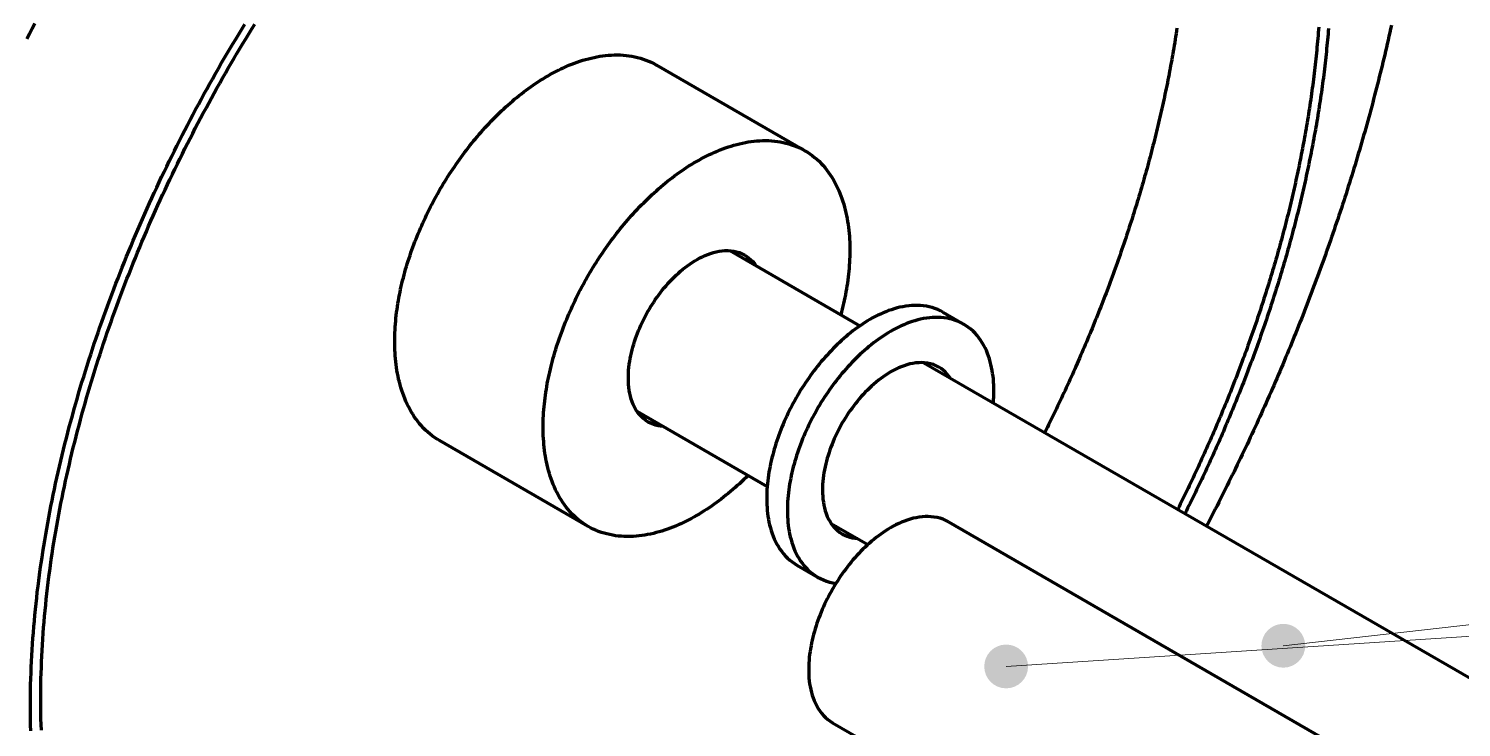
# Model space of a CAD drawing. Header units: millimetres. Extents: x 0 to 841, y 0 to 594.
# Drawn here: x 358.54 to 397.79, y 179.73 to 198.87 of the extents above; entities that cross this region are included whole.
import ezdxf

# ---------------------------------------------------------------- set-up
doc = ezdxf.new("R2010")
doc.units = ezdxf.units.MM
doc.layers.add('01-VISIBLE', color=7, linetype='CONTINUOUS', lineweight=70)
doc.layers.add('08-FINA', color=5, linetype='CONTINUOUS', lineweight=18)

msp = doc.modelspace()

# ---------------------------------------------------------------- hatches: boundary and pattern name
at = {"layer": '08-FINA'}
h = msp.add_hatch(color=7, dxfattribs=at)
h.dxf.hatch_style = 1
edge = h.paths.add_edge_path()
edge.add_arc((392.91, 181.965), 0.6, 0, 360)
h = msp.add_hatch(color=7, dxfattribs=at)
h.dxf.hatch_style = 1
edge = h.paths.add_edge_path()
edge.add_arc((385.318, 181.398), 0.6, 0, 360)

# ---------------------------------------------------------------- linework, layer by layer
at = {"layer": '01-VISIBLE'}
for p, q in [((379.806, 195.524), (375.74, 197.871)), ((377.746, 192.787), (381.313, 190.728)), ((383.588, 191.1), (384.154, 190.773)), ((383.064, 189.717), (435.662, 159.349)), ((375.206, 188.387), (378.773, 186.328)), ((373.866, 185.235), (369.8, 187.583)), ((380.524, 185.317), (381.53, 184.737)), ((383.741, 185.356), (433.903, 156.395)), ((379.588, 184.172), (380.154, 183.845)), ((380.566, 179.857), (431.101, 150.68))]:
    msp.add_line(p, q, dxfattribs=at)
for points in [[(358.494, 198.585), (358.567, 198.726), (358.641, 198.867), (358.715, 199.007)], [(358.604, 179.63), (358.599, 179.789), (358.596, 179.948), (358.594, 180.107), (358.593, 180.266), (358.593, 180.425), (358.594, 180.584), (358.596, 180.743), (358.599, 180.902), (358.604, 181.06), (358.609, 181.219), (358.615, 181.378), (358.622, 181.537), (358.631, 181.695), (358.64, 181.854), (358.65, 182.013), (358.661, 182.171), (358.673, 182.33), (358.686, 182.488), (358.7, 182.646), (358.714, 182.805), (358.73, 182.963), (358.746, 183.121), (358.764, 183.279), (358.782, 183.437), (358.801, 183.594), (358.821, 183.752), (358.842, 183.91), (358.864, 184.067), (358.886, 184.224), (358.91, 184.381), (358.934, 184.539), (358.959, 184.695), (358.984, 184.852), (359.011, 185.009), (359.038, 185.165), (359.066, 185.322), (359.095, 185.478), (359.125, 185.634), (359.155, 185.79), (359.187, 185.946), (359.218, 186.102), (359.251, 186.257), (359.284, 186.413), (359.319, 186.568), (359.353, 186.723), (359.389, 186.878), (359.425, 187.032), (359.462, 187.187), (359.5, 187.341), (359.538, 187.496), (359.577, 187.65), (359.617, 187.803), (359.658, 187.957), (359.699, 188.111), (359.741, 188.264), (359.783, 188.417), (359.826, 188.57), (359.87, 188.723), (359.914, 188.875), (359.959, 189.028), (360.005, 189.18), (360.052, 189.332), (360.099, 189.484), (360.146, 189.635), (360.194, 189.787), (360.243, 189.938), (360.293, 190.089), (360.343, 190.24), (360.394, 190.39), (360.445, 190.541), (360.497, 190.691), (360.55, 190.841), (360.603, 190.991), (360.657, 191.14), (360.711, 191.289), (360.766, 191.438), (360.822, 191.587), (360.878, 191.736), (360.934, 191.884), (360.992, 192.033), (361.05, 192.181), (361.108, 192.328), (361.167, 192.476), (361.227, 192.623), (361.287, 192.77), (361.348, 192.917), (361.409, 193.064), (361.471, 193.21), (361.533, 193.356), (361.596, 193.502), (361.66, 193.648), (361.724, 193.793), (361.788, 193.938), (361.854, 194.083), (361.919, 194.228), (361.985, 194.373), (362.052, 194.517), (362.12, 194.661), (362.187, 194.804), (362.256, 194.948), (362.325, 195.091), (362.394, 195.234), (362.464, 195.377), (362.535, 195.519), (362.606, 195.661), (362.677, 195.803), (362.749, 195.945), (362.822, 196.086), (362.895, 196.227), (362.969, 196.368), (363.043, 196.509), (363.117, 196.649), (363.192, 196.789), (363.268, 196.929), (363.344, 197.068), (363.421, 197.207), (363.498, 197.346), (363.576, 197.485), (363.654, 197.623), (363.733, 197.761), (363.812, 197.899), (363.892, 198.036), (363.972, 198.174), (364.053, 198.311), (364.134, 198.447), (364.215, 198.583), (364.298, 198.719), (364.38, 198.855), (364.464, 198.991)], [(358.892, 179.649), (358.886, 179.805), (358.882, 179.961), (358.879, 180.118), (358.877, 180.274), (358.876, 180.43), (358.876, 180.587), (358.877, 180.743), (358.879, 180.9), (358.882, 181.056), (358.886, 181.212), (358.892, 181.369), (358.898, 181.525), (358.905, 181.681), (358.913, 181.837), (358.922, 181.993), (358.932, 182.149), (358.943, 182.305), (358.954, 182.461), (358.967, 182.617), (358.981, 182.773), (358.995, 182.929), (359.011, 183.084), (359.027, 183.24), (359.044, 183.395), (359.062, 183.551), (359.081, 183.706), (359.1, 183.861), (359.121, 184.016), (359.142, 184.171), (359.164, 184.326), (359.187, 184.481), (359.211, 184.635), (359.236, 184.79), (359.261, 184.944), (359.287, 185.098), (359.314, 185.252), (359.342, 185.406), (359.37, 185.56), (359.399, 185.713), (359.429, 185.867), (359.46, 186.02), (359.491, 186.174), (359.523, 186.327), (359.556, 186.479), (359.59, 186.632), (359.624, 186.785), (359.659, 186.937), (359.695, 187.089), (359.731, 187.242), (359.768, 187.393), (359.806, 187.545), (359.845, 187.697), (359.884, 187.848), (359.924, 187.999), (359.964, 188.151), (360.005, 188.301), (360.047, 188.452), (360.089, 188.603), (360.132, 188.753), (360.176, 188.903), (360.221, 189.053), (360.266, 189.203), (360.311, 189.352), (360.357, 189.502), (360.404, 189.651), (360.452, 189.8), (360.5, 189.949), (360.549, 190.097), (360.598, 190.246), (360.648, 190.394), (360.699, 190.542), (360.75, 190.69), (360.802, 190.837), (360.854, 190.985), (360.907, 191.132), (360.96, 191.279), (361.014, 191.426), (361.069, 191.572), (361.124, 191.718), (361.18, 191.864), (361.237, 192.01), (361.294, 192.156), (361.351, 192.301), (361.409, 192.447), (361.468, 192.592), (361.527, 192.736), (361.587, 192.881), (361.647, 193.025), (361.708, 193.169), (361.769, 193.313), (361.831, 193.457), (361.894, 193.6), (361.957, 193.743), (362.02, 193.886), (362.085, 194.029), (362.149, 194.171), (362.214, 194.313), (362.28, 194.455), (362.346, 194.597), (362.413, 194.738), (362.48, 194.879), (362.548, 195.02), (362.617, 195.161), (362.685, 195.301), (362.755, 195.441), (362.825, 195.581), (362.895, 195.721), (362.966, 195.86), (363.038, 195.999), (363.109, 196.138), (363.182, 196.277), (363.255, 196.415), (363.328, 196.553), (363.402, 196.691), (363.477, 196.829), (363.552, 196.966), (363.627, 197.103), (363.703, 197.24), (363.78, 197.376), (363.857, 197.512), (363.934, 197.648), (364.012, 197.784), (364.09, 197.919), (364.169, 198.054), (364.249, 198.189), (364.329, 198.323), (364.409, 198.457), (364.49, 198.591), (364.571, 198.724), (364.653, 198.858), (364.736, 198.991)], [(395.87, 198.963), (395.848, 198.861), (395.826, 198.759), (395.803, 198.658), (395.78, 198.556), (395.757, 198.455), (395.734, 198.354), (395.71, 198.252), (395.686, 198.151), (395.662, 198.05), (395.638, 197.949), (395.614, 197.848), (395.589, 197.747), (395.564, 197.646), (395.539, 197.545), (395.514, 197.444), (395.488, 197.343), (395.463, 197.242), (395.437, 197.142), (395.411, 197.041), (395.384, 196.94), (395.358, 196.84), (395.331, 196.739), (395.304, 196.639), (395.277, 196.538), (395.249, 196.438), (395.222, 196.338), (395.194, 196.238), (395.166, 196.137), (395.138, 196.037), (395.109, 195.937), (395.081, 195.837), (395.052, 195.737), (395.023, 195.638), (394.994, 195.538), (394.964, 195.438), (394.935, 195.338), (394.905, 195.239), (394.875, 195.139), (394.844, 195.04), (394.814, 194.94), (394.783, 194.841), (394.753, 194.741), (394.722, 194.642), (394.69, 194.543), (394.659, 194.444), (394.627, 194.345), (394.596, 194.246), (394.564, 194.147), (394.532, 194.048), (394.499, 193.949), (394.467, 193.85), (394.434, 193.751), (394.401, 193.653), (394.368, 193.554), (394.334, 193.456), (394.301, 193.357), (394.267, 193.259), (394.233, 193.16), (394.199, 193.062), (394.165, 192.964), (394.131, 192.866), (394.096, 192.768), (394.061, 192.67), (394.026, 192.572), (393.991, 192.474), (393.956, 192.376), (393.92, 192.278), (393.884, 192.181), (393.849, 192.083), (393.812, 191.986), (393.776, 191.888), (393.74, 191.791), (393.703, 191.693), (393.666, 191.596), (393.629, 191.499), (393.592, 191.402), (393.555, 191.305), (393.517, 191.208), (393.479, 191.111), (393.442, 191.014), (393.404, 190.917), (393.365, 190.82), (393.327, 190.724), (393.288, 190.627), (393.25, 190.531), (393.211, 190.434), (393.171, 190.338), (393.132, 190.242), (393.093, 190.145), (393.053, 190.049), (393.013, 189.953), (392.973, 189.857), (392.933, 189.761), (392.893, 189.665), (392.852, 189.57), (392.812, 189.474), (392.771, 189.378), (392.73, 189.283), (392.688, 189.187), (392.647, 189.092), (392.606, 188.996), (392.564, 188.901), (392.522, 188.806), (392.48, 188.711), (392.438, 188.616), (392.395, 188.521), (392.353, 188.426), (392.31, 188.331), (392.267, 188.236), (392.224, 188.142), (392.181, 188.047), (392.138, 187.953), (392.094, 187.858), (392.05, 187.764), (392.006, 187.669), (391.962, 187.575), (391.918, 187.481), (391.874, 187.387), (391.829, 187.293), (391.785, 187.199), (391.74, 187.105), (391.695, 187.012), (391.649, 186.918), (391.604, 186.824), (391.559, 186.731), (391.513, 186.637), (391.467, 186.544), (391.421, 186.451), (391.375, 186.358), (391.329, 186.264), (391.282, 186.171), (391.235, 186.078), (391.189, 185.986), (391.142, 185.893), (391.094, 185.8), (391.047, 185.707), (391, 185.615), (390.952, 185.522), (390.904, 185.43), (390.856, 185.338), (390.808, 185.246)], [(389.997, 198.883), (389.985, 198.804), (389.972, 198.725), (389.96, 198.645), (389.947, 198.566), (389.934, 198.487), (389.921, 198.408), (389.908, 198.329), (389.895, 198.25), (389.881, 198.171), (389.867, 198.092), (389.853, 198.013), (389.839, 197.934), (389.824, 197.856), (389.809, 197.777), (389.794, 197.698), (389.779, 197.619), (389.764, 197.541), (389.749, 197.462), (389.733, 197.383), (389.717, 197.305), (389.701, 197.226), (389.685, 197.148), (389.668, 197.069), (389.652, 196.991), (389.635, 196.913), (389.618, 196.834), (389.601, 196.756), (389.583, 196.678), (389.566, 196.6), (389.548, 196.521), (389.53, 196.443), (389.512, 196.365), (389.493, 196.287), (389.475, 196.209), (389.456, 196.131), (389.437, 196.053), (389.418, 195.975), (389.399, 195.898), (389.38, 195.82), (389.36, 195.742), (389.34, 195.664), (389.32, 195.587), (389.3, 195.509), (389.28, 195.432), (389.259, 195.354), (389.239, 195.277), (389.218, 195.199), (389.197, 195.122), (389.176, 195.045), (389.154, 194.967), (389.133, 194.89), (389.111, 194.813), (389.089, 194.736), (389.067, 194.659), (389.045, 194.582), (389.023, 194.505), (389, 194.428), (388.977, 194.351), (388.955, 194.274), (388.932, 194.198), (388.908, 194.121), (388.885, 194.044), (388.861, 193.968), (388.838, 193.891), (388.814, 193.814), (388.79, 193.738), (388.766, 193.662), (388.741, 193.585), (388.717, 193.509), (388.692, 193.433), (388.667, 193.356), (388.642, 193.28), (388.617, 193.204), (388.592, 193.128), (388.566, 193.052), (388.541, 192.976), (388.515, 192.9), (388.489, 192.824), (388.463, 192.749), (388.437, 192.673), (388.41, 192.597), (388.384, 192.522), (388.357, 192.446), (388.33, 192.371), (388.303, 192.295), (388.276, 192.22), (388.248, 192.144), (388.221, 192.069), (388.193, 191.994), (388.165, 191.919), (388.137, 191.844), (388.109, 191.769), (388.081, 191.694), (388.053, 191.619), (388.024, 191.544), (387.995, 191.469), (387.966, 191.394), (387.937, 191.319), (387.908, 191.245), (387.879, 191.17), (387.849, 191.096), (387.82, 191.021), (387.79, 190.947), (387.76, 190.872), (387.73, 190.798), (387.7, 190.724), (387.67, 190.65), (387.639, 190.576), (387.608, 190.501), (387.578, 190.427), (387.547, 190.353), (387.516, 190.28), (387.484, 190.206), (387.453, 190.132), (387.421, 190.058), (387.39, 189.985), (387.358, 189.911), (387.326, 189.838), (387.294, 189.764), (387.262, 189.691), (387.229, 189.617), (387.197, 189.544), (387.164, 189.471), (387.132, 189.398), (387.099, 189.325), (387.066, 189.252), (387.032, 189.179), (386.999, 189.106), (386.965, 189.033), (386.932, 188.96), (386.898, 188.888), (386.864, 188.815), (386.83, 188.742), (386.796, 188.67), (386.762, 188.597), (386.727, 188.525), (386.693, 188.453), (386.658, 188.381), (386.623, 188.308), (386.588, 188.236), (386.553, 188.164), (386.518, 188.092), (386.482, 188.02), (386.447, 187.949), (386.411, 187.877), (386.375, 187.805)], [(393.879, 198.912), (393.873, 198.832), (393.867, 198.752), (393.86, 198.673), (393.853, 198.593), (393.847, 198.513), (393.839, 198.433), (393.832, 198.354), (393.824, 198.274), (393.816, 198.194), (393.808, 198.115), (393.8, 198.035), (393.791, 197.955), (393.782, 197.876), (393.773, 197.796), (393.764, 197.717), (393.755, 197.637), (393.745, 197.558), (393.735, 197.478), (393.725, 197.399), (393.715, 197.32), (393.704, 197.24), (393.693, 197.161), (393.682, 197.082), (393.671, 197.003), (393.66, 196.923), (393.648, 196.844), (393.636, 196.765), (393.624, 196.686), (393.612, 196.607), (393.599, 196.528), (393.586, 196.449), (393.574, 196.37), (393.56, 196.291), (393.547, 196.212), (393.534, 196.133), (393.52, 196.054), (393.506, 195.975), (393.492, 195.896), (393.478, 195.818), (393.463, 195.739), (393.448, 195.66), (393.433, 195.582), (393.418, 195.503), (393.403, 195.424), (393.388, 195.346), (393.372, 195.267), (393.356, 195.189), (393.34, 195.111), (393.324, 195.032), (393.307, 194.954), (393.29, 194.876), (393.274, 194.797), (393.257, 194.719), (393.239, 194.641), (393.222, 194.563), (393.204, 194.485), (393.187, 194.407), (393.169, 194.329), (393.151, 194.251), (393.132, 194.173), (393.114, 194.095), (393.095, 194.017), (393.076, 193.939), (393.057, 193.862), (393.038, 193.784), (393.018, 193.706), (392.999, 193.629), (392.979, 193.551), (392.959, 193.473), (392.939, 193.396), (392.919, 193.319), (392.898, 193.241), (392.878, 193.164), (392.857, 193.087), (392.836, 193.009), (392.815, 192.932), (392.793, 192.855), (392.772, 192.778), (392.75, 192.701), (392.728, 192.624), (392.706, 192.547), (392.684, 192.47), (392.662, 192.393), (392.639, 192.316), (392.616, 192.24), (392.594, 192.163), (392.57, 192.086), (392.547, 192.01), (392.524, 191.933), (392.5, 191.856), (392.477, 191.78), (392.453, 191.704), (392.429, 191.627), (392.405, 191.551), (392.38, 191.475), (392.356, 191.398), (392.331, 191.322), (392.306, 191.246), (392.281, 191.17), (392.256, 191.094), (392.231, 191.018), (392.205, 190.942), (392.18, 190.867), (392.154, 190.791), (392.128, 190.715), (392.102, 190.639), (392.076, 190.564), (392.049, 190.488), (392.023, 190.413), (391.996, 190.337), (391.969, 190.262), (391.942, 190.186), (391.915, 190.111), (391.888, 190.036), (391.86, 189.961), (391.833, 189.886), (391.805, 189.811), (391.777, 189.736), (391.749, 189.661), (391.721, 189.586), (391.692, 189.511), (391.664, 189.436), (391.635, 189.361), (391.606, 189.287), (391.577, 189.212), (391.548, 189.138), (391.519, 189.063), (391.489, 188.989), (391.46, 188.914), (391.43, 188.84), (391.4, 188.766), (391.37, 188.691), (391.34, 188.617), (391.31, 188.543), (391.279, 188.469), (391.248, 188.395), (391.218, 188.321), (391.187, 188.248), (391.156, 188.174), (391.125, 188.1), (391.093, 188.026), (391.062, 187.953), (391.03, 187.879), (390.998, 187.806), (390.967, 187.732), (390.934, 187.659), (390.902, 187.586), (390.87, 187.512), (390.837, 187.439), (390.805, 187.366), (390.772, 187.293), (390.739, 187.22), (390.706, 187.147), (390.673, 187.074), (390.64, 187.002), (390.606, 186.929), (390.573, 186.856), (390.539, 186.784), (390.505, 186.711), (390.471, 186.639), (390.437, 186.566), (390.403, 186.494), (390.368, 186.422), (390.334, 186.349), (390.299, 186.277), (390.264, 186.205), (390.229, 186.133), (390.194, 186.061), (390.159, 185.989), (390.124, 185.918), (390.088, 185.846), (390.053, 185.774), (390.017, 185.703)], [(394.147, 198.873), (394.141, 198.793), (394.134, 198.714), (394.127, 198.634), (394.12, 198.554), (394.112, 198.474), (394.105, 198.395), (394.097, 198.315), (394.089, 198.235), (394.08, 198.155), (394.072, 198.076), (394.063, 197.996), (394.054, 197.917), (394.045, 197.837), (394.035, 197.757), (394.026, 197.678), (394.016, 197.598), (394.006, 197.519), (393.995, 197.44), (393.985, 197.36), (393.974, 197.281), (393.963, 197.201), (393.952, 197.122), (393.94, 197.043), (393.929, 196.964), (393.917, 196.884), (393.905, 196.805), (393.893, 196.726), (393.88, 196.647), (393.868, 196.568), (393.855, 196.489), (393.842, 196.41), (393.828, 196.331), (393.815, 196.252), (393.801, 196.173), (393.787, 196.094), (393.773, 196.015), (393.759, 195.936), (393.745, 195.857), (393.73, 195.778), (393.715, 195.7), (393.7, 195.621), (393.685, 195.542), (393.67, 195.464), (393.654, 195.385), (393.638, 195.307), (393.622, 195.228), (393.606, 195.15), (393.59, 195.071), (393.573, 194.993), (393.556, 194.915), (393.539, 194.836), (393.522, 194.758), (393.505, 194.68), (393.488, 194.602), (393.47, 194.523), (393.452, 194.445), (393.434, 194.367), (393.416, 194.289), (393.397, 194.211), (393.379, 194.133), (393.36, 194.055), (393.341, 193.978), (393.322, 193.9), (393.303, 193.822), (393.283, 193.744), (393.264, 193.667), (393.244, 193.589), (393.224, 193.511), (393.204, 193.434), (393.183, 193.356), (393.163, 193.279), (393.142, 193.202), (393.121, 193.124), (393.1, 193.047), (393.079, 192.97), (393.058, 192.893), (393.036, 192.815), (393.015, 192.738), (392.993, 192.661), (392.971, 192.584), (392.949, 192.507), (392.926, 192.43), (392.904, 192.353), (392.881, 192.277), (392.858, 192.2), (392.835, 192.123), (392.812, 192.046), (392.789, 191.97), (392.765, 191.893), (392.741, 191.817), (392.718, 191.74), (392.694, 191.664), (392.669, 191.587), (392.645, 191.511), (392.621, 191.435), (392.596, 191.358), (392.571, 191.282), (392.546, 191.206), (392.521, 191.13), (392.496, 191.054), (392.47, 190.978), (392.445, 190.902), (392.419, 190.826), (392.393, 190.75), (392.367, 190.675), (392.341, 190.599), (392.315, 190.523), (392.288, 190.448), (392.262, 190.372), (392.235, 190.297), (392.208, 190.221), (392.181, 190.146), (392.153, 190.071), (392.126, 189.995), (392.098, 189.92), (392.071, 189.845), (392.043, 189.77), (392.015, 189.695), (391.987, 189.62), (391.958, 189.545), (391.93, 189.47), (391.901, 189.395), (391.872, 189.32), (391.844, 189.246), (391.815, 189.171), (391.785, 189.096), (391.756, 189.022), (391.726, 188.947), (391.697, 188.873), (391.667, 188.799), (391.637, 188.724), (391.607, 188.65), (391.577, 188.576), (391.546, 188.502), (391.516, 188.428), (391.485, 188.354), (391.455, 188.28), (391.424, 188.206), (391.393, 188.132), (391.361, 188.058), (391.33, 187.984), (391.298, 187.911), (391.267, 187.837), (391.235, 187.764), (391.203, 187.69), (391.171, 187.617), (391.139, 187.543), (391.107, 187.47), (391.074, 187.397), (391.041, 187.324), (391.009, 187.25), (390.976, 187.177), (390.943, 187.104), (390.91, 187.032), (390.876, 186.959), (390.843, 186.886), (390.809, 186.813), (390.776, 186.74), (390.742, 186.668), (390.708, 186.595), (390.674, 186.523), (390.639, 186.45), (390.605, 186.378), (390.57, 186.306), (390.536, 186.234), (390.501, 186.161), (390.466, 186.089), (390.431, 186.017), (390.396, 185.945), (390.36, 185.873), (390.325, 185.802), (390.289, 185.73), (390.254, 185.658), (390.218, 185.587)], [(369.8, 187.583), (369.732, 187.624), (369.665, 187.668), (369.6, 187.715), (369.537, 187.765), (369.476, 187.816), (369.417, 187.871), (369.36, 187.927), (369.305, 187.985), (369.253, 188.046), (369.202, 188.108), (369.154, 188.172), (369.108, 188.238), (369.064, 188.305), (369.023, 188.373), (368.983, 188.443), (368.946, 188.514), (368.91, 188.586), (368.877, 188.659), (368.846, 188.733), (368.817, 188.807), (368.789, 188.882), (368.764, 188.958), (368.74, 189.035), (368.718, 189.112), (368.698, 189.189), (368.679, 189.267), (368.662, 189.346), (368.647, 189.424), (368.633, 189.503), (368.62, 189.582), (368.61, 189.662), (368.6, 189.741), (368.592, 189.821), (368.585, 189.901), (368.58, 189.981), (368.575, 190.061), (368.572, 190.141), (368.571, 190.221), (368.57, 190.301), (368.571, 190.381), (368.572, 190.461), (368.575, 190.541), (368.579, 190.621), (368.584, 190.701), (368.59, 190.781), (368.597, 190.861), (368.604, 190.941), (368.613, 191.02), (368.623, 191.1), (368.634, 191.179), (368.645, 191.259), (368.658, 191.338), (368.671, 191.417), (368.685, 191.496), (368.7, 191.574), (368.716, 191.653), (368.733, 191.731), (368.75, 191.81), (368.768, 191.888), (368.787, 191.965), (368.807, 192.043), (368.827, 192.121), (368.848, 192.198), (368.87, 192.275), (368.893, 192.352), (368.916, 192.429), (368.94, 192.505), (368.964, 192.581), (368.99, 192.657), (369.016, 192.733), (369.042, 192.809), (369.07, 192.884), (369.097, 192.959), (369.126, 193.034), (369.155, 193.109), (369.185, 193.183), (369.215, 193.257), (369.246, 193.331), (369.278, 193.405), (369.31, 193.478), (369.343, 193.551), (369.376, 193.624), (369.41, 193.697), (369.445, 193.769), (369.48, 193.841), (369.515, 193.913), (369.551, 193.984), (369.588, 194.055), (369.626, 194.126), (369.663, 194.197), (369.702, 194.267), (369.741, 194.337), (369.78, 194.407), (369.82, 194.476), (369.861, 194.545), (369.902, 194.614), (369.944, 194.682), (369.986, 194.751), (370.029, 194.818), (370.072, 194.886), (370.116, 194.953), (370.16, 195.02), (370.205, 195.086), (370.25, 195.152), (370.296, 195.218), (370.343, 195.283), (370.39, 195.348), (370.437, 195.413), (370.485, 195.477), (370.534, 195.54), (370.583, 195.604), (370.632, 195.667), (370.682, 195.729), (370.733, 195.792), (370.784, 195.853), (370.836, 195.915), (370.888, 195.975), (370.94, 196.036), (370.994, 196.096), (371.047, 196.155), (371.101, 196.214), (371.156, 196.273), (371.212, 196.331), (371.267, 196.388), (371.324, 196.445), (371.381, 196.501), (371.438, 196.557), (371.496, 196.613), (371.555, 196.667), (371.614, 196.721), (371.673, 196.775), (371.733, 196.828), (371.794, 196.88), (371.855, 196.932), (371.917, 196.983), (371.979, 197.033), (372.042, 197.083), (372.106, 197.132), (372.17, 197.18), (372.234, 197.228), (372.299, 197.274), (372.365, 197.32), (372.431, 197.365), (372.498, 197.409), (372.565, 197.453), (372.633, 197.495), (372.702, 197.537), (372.771, 197.577), (372.841, 197.617), (372.911, 197.655), (372.982, 197.693), (373.053, 197.729), (373.125, 197.764), (373.198, 197.798), (373.271, 197.831), (373.344, 197.863), (373.419, 197.893), (373.493, 197.922), (373.569, 197.949), (373.644, 197.975), (373.721, 198), (373.798, 198.023), (373.875, 198.044), (373.952, 198.063), (374.031, 198.081), (374.109, 198.097), (374.188, 198.111), (374.267, 198.123), (374.347, 198.132), (374.427, 198.14), (374.507, 198.145), (374.587, 198.149), (374.667, 198.149), (374.747, 198.147), (374.827, 198.143), (374.907, 198.136), (374.986, 198.126), (375.065, 198.114), (375.144, 198.099), (375.222, 198.08), (375.299, 198.059), (375.376, 198.035), (375.451, 198.008), (375.525, 197.978), (375.598, 197.945), (375.67, 197.91), (375.74, 197.871)], [(373.866, 185.235), (373.798, 185.277), (373.731, 185.321), (373.666, 185.368), (373.603, 185.417), (373.542, 185.469), (373.483, 185.523), (373.426, 185.579), (373.371, 185.638), (373.318, 185.698), (373.268, 185.761), (373.22, 185.825), (373.174, 185.89), (373.13, 185.957), (373.088, 186.026), (373.049, 186.096), (373.012, 186.167), (372.976, 186.238), (372.943, 186.311), (372.912, 186.385), (372.882, 186.46), (372.855, 186.535), (372.83, 186.611), (372.806, 186.687), (372.784, 186.764), (372.764, 186.842), (372.745, 186.92), (372.728, 186.998), (372.713, 187.077), (372.699, 187.156), (372.686, 187.235), (372.675, 187.314), (372.666, 187.394), (372.658, 187.474), (372.651, 187.553), (372.646, 187.633), (372.641, 187.713), (372.638, 187.793), (372.637, 187.874), (372.636, 187.954), (372.637, 188.034), (372.638, 188.114), (372.641, 188.194), (372.645, 188.274), (372.65, 188.354), (372.656, 188.434), (372.662, 188.514), (372.67, 188.593), (372.679, 188.673), (372.689, 188.753), (372.7, 188.832), (372.711, 188.911), (372.724, 188.99), (372.737, 189.069), (372.751, 189.148), (372.766, 189.227), (372.782, 189.306), (372.798, 189.384), (372.816, 189.462), (372.834, 189.54), (372.853, 189.618), (372.873, 189.696), (372.893, 189.773), (372.914, 189.85), (372.936, 189.928), (372.959, 190.004), (372.982, 190.081), (373.006, 190.158), (373.03, 190.234), (373.056, 190.31), (373.082, 190.386), (373.108, 190.461), (373.135, 190.537), (373.163, 190.612), (373.192, 190.687), (373.221, 190.761), (373.251, 190.836), (373.281, 190.91), (373.312, 190.984), (373.344, 191.057), (373.376, 191.131), (373.409, 191.204), (373.442, 191.277), (373.476, 191.349), (373.51, 191.421), (373.545, 191.493), (373.581, 191.565), (373.617, 191.637), (373.654, 191.708), (373.691, 191.779), (373.729, 191.849), (373.768, 191.92), (373.807, 191.99), (373.846, 192.059), (373.886, 192.129), (373.927, 192.198), (373.968, 192.267), (374.01, 192.335), (374.052, 192.403), (374.095, 192.471), (374.138, 192.538), (374.182, 192.605), (374.226, 192.672), (374.271, 192.739), (374.316, 192.805), (374.362, 192.87), (374.409, 192.936), (374.455, 193.001), (374.503, 193.065), (374.551, 193.129), (374.599, 193.193), (374.648, 193.256), (374.698, 193.319), (374.748, 193.382), (374.799, 193.444), (374.85, 193.506), (374.901, 193.567), (374.954, 193.628), (375.006, 193.688), (375.059, 193.748), (375.113, 193.808), (375.167, 193.867), (375.222, 193.925), (375.277, 193.983), (375.333, 194.041), (375.39, 194.097), (375.447, 194.154), (375.504, 194.21), (375.562, 194.265), (375.62, 194.32), (375.679, 194.374), (375.739, 194.428), (375.799, 194.481), (375.86, 194.533), (375.921, 194.585), (375.983, 194.636), (376.045, 194.686), (376.108, 194.736), (376.171, 194.784), (376.235, 194.833), (376.3, 194.88), (376.365, 194.927), (376.431, 194.973), (376.497, 195.018), (376.564, 195.062), (376.631, 195.105), (376.699, 195.148), (376.768, 195.189), (376.837, 195.23), (376.907, 195.269), (376.977, 195.308), (377.048, 195.345), (377.119, 195.382), (377.191, 195.417), (377.264, 195.451), (377.337, 195.484), (377.41, 195.515), (377.484, 195.546), (377.559, 195.574), (377.634, 195.602), (377.71, 195.628), (377.787, 195.652), (377.863, 195.675), (377.941, 195.696), (378.018, 195.716), (378.096, 195.734), (378.175, 195.749), (378.254, 195.763), (378.333, 195.775), (378.413, 195.785), (378.492, 195.793), (378.572, 195.798), (378.652, 195.801), (378.733, 195.802), (378.813, 195.8), (378.893, 195.796), (378.972, 195.789), (379.052, 195.779), (379.131, 195.766), (379.21, 195.751), (379.288, 195.733), (379.365, 195.712), (379.442, 195.688), (379.517, 195.661), (379.591, 195.631), (379.664, 195.598), (379.736, 195.562), (379.806, 195.524)], [(379.806, 195.524), (379.875, 195.482), (379.943, 195.437), (380.008, 195.39), (380.071, 195.34), (380.133, 195.288), (380.192, 195.233), (380.25, 195.176), (380.305, 195.117), (380.357, 195.056), (380.408, 194.994), (380.456, 194.929), (380.502, 194.863), (380.546, 194.795), (380.588, 194.726), (380.628, 194.656), (380.665, 194.584), (380.7, 194.511), (380.734, 194.438), (380.765, 194.364), (380.794, 194.288), (380.821, 194.212), (380.847, 194.136), (380.87, 194.059), (380.892, 193.981), (380.912, 193.903), (380.931, 193.824), (380.948, 193.745), (380.963, 193.666), (380.976, 193.587), (380.989, 193.507), (380.999, 193.427), (381.008, 193.347), (381.016, 193.266), (381.023, 193.186), (381.028, 193.105), (381.032, 193.025), (381.035, 192.944), (381.036, 192.863), (381.036, 192.783), (381.035, 192.702), (381.033, 192.621), (381.03, 192.541), (381.026, 192.46), (381.021, 192.38), (381.015, 192.299), (381.007, 192.219), (380.999, 192.138), (380.99, 192.058), (380.98, 191.978), (380.969, 191.898), (380.957, 191.818), (380.944, 191.739), (380.93, 191.659), (380.916, 191.58), (380.9, 191.501), (380.884, 191.422), (380.867, 191.343), (380.849, 191.264), (380.83, 191.186), (380.811, 191.107), (380.791, 191.029)], [(375.516, 188.093), (375.449, 188.136), (375.385, 188.185), (375.326, 188.24), (375.272, 188.299), (375.223, 188.363), (375.179, 188.43), (375.14, 188.5), (375.106, 188.572), (375.076, 188.647), (375.05, 188.723), (375.028, 188.8), (375.01, 188.878), (374.996, 188.957), (374.985, 189.036), (374.977, 189.116), (374.972, 189.196), (374.97, 189.276), (374.97, 189.357), (374.973, 189.437), (374.978, 189.517), (374.986, 189.597), (374.996, 189.676), (375.007, 189.756), (375.021, 189.835), (375.037, 189.913), (375.054, 189.992), (375.073, 190.07), (375.094, 190.147), (375.116, 190.224), (375.14, 190.301), (375.166, 190.377), (375.193, 190.452), (375.221, 190.528), (375.251, 190.602), (375.282, 190.676), (375.314, 190.749), (375.348, 190.822), (375.383, 190.894), (375.42, 190.966), (375.457, 191.037), (375.496, 191.107), (375.536, 191.176), (375.578, 191.245), (375.62, 191.313), (375.664, 191.38), (375.709, 191.447), (375.755, 191.512), (375.802, 191.577), (375.851, 191.641), (375.9, 191.704), (375.951, 191.766), (376.003, 191.827), (376.056, 191.888), (376.111, 191.947), (376.166, 192.004), (376.223, 192.061), (376.281, 192.117), (376.34, 192.171), (376.4, 192.224), (376.462, 192.275), (376.525, 192.325), (376.589, 192.373), (376.654, 192.42), (376.721, 192.464), (376.789, 192.507), (376.858, 192.547), (376.929, 192.586), (377, 192.621), (377.074, 192.655), (377.148, 192.685), (377.223, 192.712), (377.3, 192.735), (377.378, 192.755), (377.457, 192.771), (377.536, 192.782), (377.616, 192.788), (377.696, 192.789), (377.776, 192.784), (377.856, 192.774), (377.934, 192.757), (378.011, 192.733), (378.085, 192.703), (378.156, 192.666)], [(378.156, 192.666), (378.217, 192.627), (378.274, 192.584), (378.328, 192.536), (378.378, 192.485), (378.424, 192.43), (378.466, 192.371)], [(383.588, 191.1), (383.517, 191.138), (383.443, 191.172), (383.368, 191.202), (383.291, 191.227), (383.213, 191.247), (383.133, 191.264), (383.053, 191.276), (382.973, 191.283), (382.892, 191.287), (382.811, 191.287), (382.73, 191.283), (382.649, 191.276), (382.569, 191.266), (382.489, 191.252), (382.41, 191.236), (382.331, 191.216), (382.253, 191.194), (382.176, 191.17), (382.1, 191.144), (382.024, 191.115), (381.949, 191.084), (381.875, 191.051), (381.802, 191.016), (381.73, 190.98), (381.659, 190.942), (381.588, 190.902)], [(381.588, 190.902), (381.519, 190.861), (381.45, 190.818), (381.382, 190.775), (381.315, 190.729), (381.249, 190.683), (381.184, 190.636), (381.12, 190.587), (381.057, 190.537), (380.994, 190.486), (380.932, 190.434), (380.871, 190.382), (380.811, 190.328), (380.752, 190.273), (380.693, 190.218), (380.636, 190.161), (380.579, 190.104), (380.523, 190.046), (380.467, 189.988), (380.413, 189.928), (380.359, 189.868), (380.306, 189.807), (380.254, 189.746), (380.202, 189.683), (380.152, 189.621), (380.102, 189.557), (380.053, 189.493), (380.005, 189.428), (379.957, 189.363), (379.911, 189.297), (379.865, 189.231), (379.82, 189.164), (379.775, 189.097), (379.732, 189.029), (379.689, 188.961), (379.647, 188.892), (379.606, 188.822), (379.566, 188.752), (379.527, 188.682), (379.488, 188.611), (379.45, 188.54), (379.413, 188.468), (379.377, 188.396), (379.342, 188.324), (379.307, 188.251), (379.274, 188.177), (379.241, 188.104), (379.209, 188.03), (379.178, 187.955), (379.148, 187.88), (379.119, 187.805), (379.091, 187.729), (379.064, 187.653), (379.038, 187.577), (379.013, 187.5), (378.989, 187.423), (378.966, 187.346), (378.944, 187.269), (378.923, 187.191), (378.903, 187.112), (378.884, 187.034), (378.867, 186.955), (378.85, 186.876), (378.835, 186.797), (378.821, 186.718), (378.809, 186.638), (378.797, 186.558), (378.788, 186.478), (378.779, 186.398), (378.772, 186.318), (378.767, 186.237), (378.763, 186.156), (378.76, 186.076), (378.76, 185.995), (378.761, 185.915), (378.763, 185.834), (378.768, 185.753), (378.775, 185.673), (378.783, 185.593), (378.794, 185.513), (378.807, 185.433), (378.822, 185.354), (378.84, 185.275), (378.86, 185.197), (378.883, 185.12), (378.908, 185.043), (378.937, 184.968), (378.968, 184.893), (379.002, 184.82), (379.039, 184.749), (379.079, 184.679), (379.123, 184.611), (379.17, 184.546), (379.22, 184.483), (379.274, 184.422), (379.33, 184.365), (379.39, 184.311), (379.453, 184.261), (379.519, 184.214), (379.588, 184.172)], [(384.154, 190.773), (384.082, 190.812), (384.009, 190.846), (383.934, 190.875), (383.857, 190.9), (383.778, 190.921), (383.699, 190.937), (383.619, 190.949), (383.538, 190.957), (383.457, 190.96), (383.376, 190.96), (383.296, 190.957), (383.215, 190.949), (383.135, 190.939), (383.055, 190.925), (382.976, 190.909), (382.897, 190.89), (382.819, 190.868), (382.742, 190.844), (382.665, 190.817), (382.59, 190.788), (382.515, 190.757), (382.441, 190.724), (382.368, 190.69), (382.296, 190.653), (382.224, 190.615), (382.154, 190.575)], [(384.969, 188.617), (384.974, 188.698), (384.979, 188.779), (384.981, 188.86), (384.982, 188.941), (384.981, 189.022), (384.979, 189.103), (384.974, 189.184), (384.968, 189.264), (384.959, 189.345), (384.948, 189.425), (384.936, 189.505), (384.92, 189.585), (384.903, 189.664), (384.883, 189.742), (384.86, 189.82), (384.835, 189.897), (384.807, 189.973), (384.776, 190.048), (384.742, 190.121), (384.704, 190.193), (384.664, 190.264), (384.62, 190.332), (384.573, 190.398), (384.523, 190.461), (384.469, 190.522), (384.412, 190.579), (384.352, 190.634), (384.289, 190.684), (384.223, 190.731), (384.154, 190.773)], [(382.154, 190.575), (382.084, 190.534), (382.016, 190.492), (381.948, 190.448), (381.881, 190.403), (381.815, 190.356), (381.75, 190.309), (381.686, 190.26), (381.622, 190.21), (381.56, 190.16), (381.498, 190.108), (381.437, 190.055), (381.377, 190.001), (381.317, 189.947), (381.259, 189.891), (381.201, 189.835), (381.144, 189.778), (381.088, 189.72), (381.033, 189.661), (380.978, 189.602), (380.925, 189.541), (380.872, 189.481), (380.82, 189.419), (380.768, 189.357), (380.718, 189.294), (380.668, 189.231), (380.619, 189.166), (380.571, 189.102), (380.523, 189.037), (380.476, 188.971), (380.431, 188.905), (380.385, 188.838), (380.341, 188.77), (380.298, 188.702), (380.255, 188.634), (380.213, 188.565), (380.172, 188.496), (380.132, 188.426), (380.092, 188.355), (380.054, 188.285), (380.016, 188.213), (379.979, 188.142), (379.943, 188.07), (379.907, 187.997), (379.873, 187.924), (379.839, 187.851), (379.807, 187.777), (379.775, 187.703), (379.744, 187.628), (379.714, 187.554), (379.685, 187.478), (379.657, 187.403), (379.63, 187.327), (379.604, 187.25), (379.579, 187.174), (379.554, 187.097), (379.531, 187.02), (379.509, 186.942), (379.488, 186.864), (379.469, 186.786), (379.45, 186.707), (379.432, 186.629), (379.416, 186.55), (379.401, 186.47), (379.387, 186.391), (379.374, 186.311), (379.363, 186.232), (379.353, 186.151), (379.345, 186.071), (379.338, 185.991), (379.332, 185.91), (379.328, 185.83), (379.326, 185.749), (379.325, 185.669), (379.326, 185.588), (379.329, 185.507), (379.334, 185.427), (379.34, 185.346), (379.349, 185.266), (379.36, 185.186), (379.373, 185.107), (379.388, 185.028), (379.406, 184.949), (379.426, 184.871), (379.449, 184.793), (379.474, 184.717), (379.502, 184.641), (379.533, 184.567), (379.567, 184.494), (379.605, 184.422), (379.645, 184.352), (379.689, 184.285), (379.736, 184.219), (379.786, 184.156), (379.839, 184.096), (379.896, 184.038), (379.956, 183.984), (380.019, 183.934), (380.085, 183.888), (380.154, 183.845)], [(383.474, 189.596), (383.401, 189.633), (383.325, 189.664), (383.247, 189.688), (383.167, 189.705), (383.086, 189.715), (383.005, 189.719), (382.923, 189.718), (382.842, 189.71), (382.761, 189.698), (382.681, 189.682), (382.602, 189.661), (382.524, 189.636), (382.447, 189.608), (382.372, 189.576), (382.298, 189.542), (382.225, 189.505), (382.154, 189.465)], [(383.218, 189.628), (383.209, 189.641), (383.199, 189.655), (383.19, 189.668), (383.18, 189.681), (383.17, 189.693), (383.16, 189.706)], [(383.784, 189.301), (383.741, 189.36), (383.695, 189.415), (383.646, 189.466), (383.592, 189.514), (383.534, 189.557), (383.474, 189.596)], [(382.154, 189.465), (382.084, 189.423), (382.016, 189.38), (381.949, 189.334), (381.883, 189.286), (381.819, 189.237), (381.756, 189.186), (381.694, 189.133), (381.634, 189.079), (381.574, 189.024), (381.516, 188.967), (381.46, 188.91), (381.404, 188.851), (381.35, 188.79), (381.296, 188.729), (381.244, 188.667), (381.194, 188.604), (381.144, 188.54), (381.096, 188.475), (381.049, 188.409), (381.003, 188.342), (380.958, 188.274), (380.914, 188.206), (380.872, 188.137), (380.831, 188.067), (380.791, 187.996), (380.753, 187.925), (380.715, 187.853), (380.679, 187.78), (380.645, 187.707), (380.611, 187.633), (380.579, 187.559), (380.549, 187.483), (380.519, 187.408), (380.492, 187.332), (380.466, 187.255), (380.441, 187.178), (380.418, 187.1), (380.396, 187.022), (380.376, 186.943), (380.358, 186.864), (380.342, 186.785), (380.328, 186.705), (380.316, 186.625), (380.305, 186.544), (380.297, 186.464), (380.291, 186.383), (380.288, 186.302), (380.287, 186.221), (380.289, 186.14), (380.293, 186.059), (380.301, 185.978), (380.311, 185.898), (380.325, 185.818), (380.343, 185.739), (380.365, 185.661), (380.39, 185.584), (380.42, 185.508), (380.455, 185.435), (380.494, 185.364), (380.538, 185.296), (380.588, 185.232), (380.642, 185.172), (380.701, 185.117), (380.765, 185.067), (380.834, 185.023)], [(375.926, 187.972), (375.855, 187.979), (375.784, 187.991), (375.714, 188.009), (375.646, 188.032), (375.58, 188.06), (375.516, 188.093)], [(378.251, 186.63), (378.193, 186.572), (378.134, 186.516), (378.074, 186.46), (378.014, 186.404), (377.954, 186.35), (377.893, 186.295), (377.831, 186.242), (377.769, 186.189), (377.706, 186.137), (377.643, 186.085), (377.579, 186.034), (377.514, 185.984), (377.449, 185.935), (377.383, 185.887), (377.317, 185.839), (377.25, 185.792), (377.182, 185.746), (377.114, 185.701), (377.046, 185.656), (376.977, 185.613), (376.907, 185.571), (376.836, 185.529)], [(376.836, 185.529), (376.767, 185.49), (376.696, 185.451), (376.625, 185.414), (376.554, 185.377), (376.482, 185.342), (376.409, 185.308), (376.336, 185.275), (376.263, 185.244), (376.189, 185.213), (376.114, 185.185), (376.038, 185.157), (375.963, 185.131), (375.886, 185.107), (375.81, 185.084), (375.732, 185.063), (375.655, 185.043), (375.576, 185.025), (375.498, 185.01), (375.419, 184.996), (375.34, 184.984), (375.26, 184.974), (375.18, 184.966), (375.1, 184.961), (375.02, 184.958), (374.94, 184.957), (374.86, 184.959), (374.78, 184.963), (374.7, 184.97), (374.621, 184.98), (374.541, 184.992), (374.463, 185.008), (374.385, 185.026), (374.307, 185.047), (374.231, 185.071), (374.156, 185.098), (374.081, 185.128), (374.008, 185.161), (373.936, 185.197), (373.866, 185.235)], [(380.581, 185.239), (380.597, 185.237), (380.613, 185.235), (380.63, 185.233), (380.646, 185.231), (380.662, 185.23), (380.678, 185.229)], [(383.741, 185.356), (383.667, 185.395), (383.591, 185.428), (383.511, 185.455), (383.431, 185.476), (383.349, 185.491), (383.266, 185.5), (383.182, 185.505), (383.099, 185.503), (383.015, 185.498), (382.932, 185.487), (382.85, 185.473), (382.769, 185.455), (382.688, 185.433), (382.608, 185.408), (382.53, 185.379), (382.452, 185.348), (382.376, 185.314), (382.301, 185.278), (382.227, 185.239), (382.154, 185.199)], [(382.154, 185.199), (382.085, 185.158), (382.017, 185.115), (381.95, 185.071), (381.884, 185.025), (381.82, 184.977), (381.756, 184.928), (381.693, 184.878), (381.632, 184.827), (381.571, 184.774), (381.512, 184.72), (381.453, 184.665), (381.396, 184.609), (381.339, 184.552), (381.284, 184.494), (381.229, 184.435), (381.176, 184.376), (381.123, 184.315), (381.072, 184.253), (381.021, 184.191), (380.972, 184.128), (380.923, 184.064), (380.876, 184), (380.829, 183.934), (380.783, 183.868), (380.739, 183.802), (380.695, 183.735), (380.652, 183.667), (380.61, 183.598), (380.57, 183.529), (380.53, 183.459), (380.491, 183.389), (380.454, 183.318), (380.417, 183.247), (380.382, 183.175), (380.347, 183.102), (380.314, 183.029), (380.281, 182.956), (380.25, 182.882), (380.22, 182.808), (380.191, 182.733), (380.164, 182.658), (380.137, 182.582), (380.112, 182.506), (380.088, 182.429), (380.065, 182.352), (380.044, 182.275), (380.024, 182.197), (380.005, 182.119), (379.988, 182.041), (379.973, 181.962), (379.959, 181.883), (379.946, 181.804), (379.935, 181.724), (379.926, 181.645), (379.919, 181.565), (379.914, 181.485), (379.91, 181.404), (379.909, 181.324), (379.909, 181.244), (379.912, 181.164), (379.918, 181.084), (379.925, 181.004), (379.936, 180.924), (379.949, 180.845), (379.965, 180.767), (379.984, 180.689), (380.006, 180.612), (380.031, 180.536), (380.06, 180.461), (380.093, 180.388), (380.13, 180.316), (380.17, 180.247), (380.215, 180.18), (380.263, 180.116), (380.316, 180.056), (380.373, 179.999), (380.434, 179.947), (380.498, 179.899), (380.566, 179.857)], [(380.834, 185.023), (380.897, 184.99), (380.963, 184.962), (381.032, 184.939), (381.101, 184.921), (381.172, 184.909), (381.244, 184.902)], [(380.154, 183.845), (380.232, 183.803), (380.313, 183.767), (380.397, 183.735), (380.482, 183.71), (380.569, 183.689), (380.657, 183.674)]]:
    msp.add_lwpolyline(points, dxfattribs=at)
at = {"layer": '08-FINA'}
for p, q in [((616.528, 207.158), (392.91, 181.965)), ((616.509, 196.371), (385.318, 181.398))]:
    msp.add_line(p, q, dxfattribs=at)

doc.saveas('drawing.dxf')
